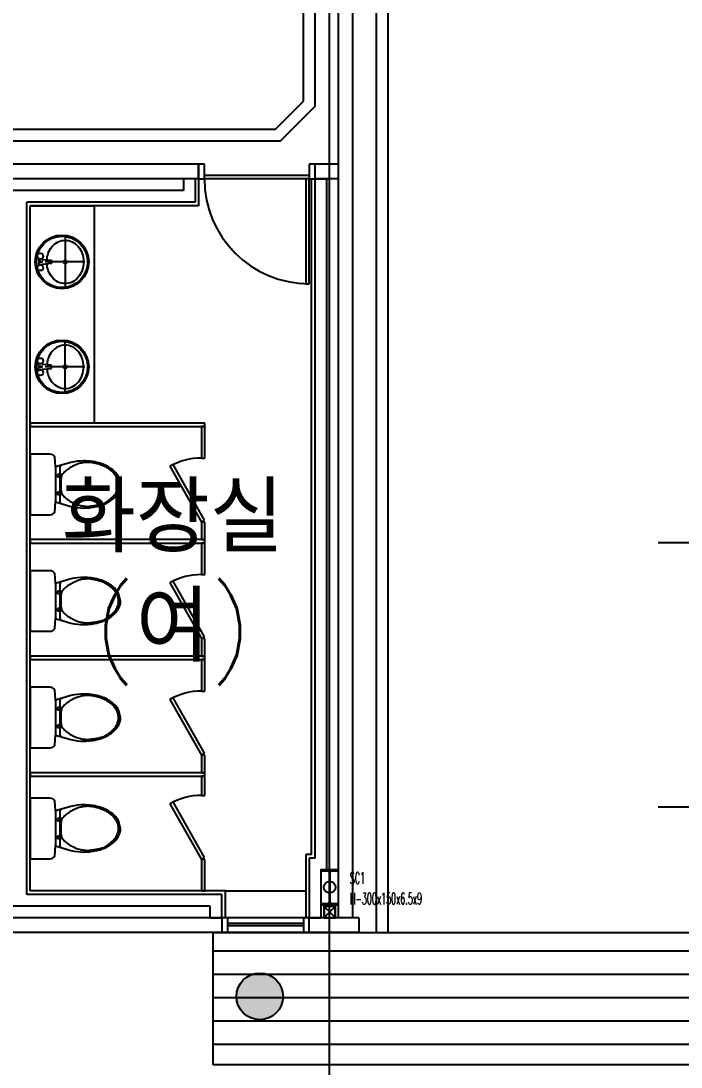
# Model space of a CAD drawing. Header units: millimetres. Extents: x 10462777 to 22643323, y 453826 to 1389191.
# Drawn here: x 11258481 to 11264148, y 570615 to 579591 of the extents above; entities that cross this region are included whole.
import ezdxf
from ezdxf.enums import TextEntityAlignment as Align

# ---------------------------------------------------------------- set-up
doc = ezdxf.new("R2010")
doc.units = ezdxf.units.MM
doc.header["$LTSCALE"] = 200
doc.header["$MEASUREMENT"] = 0
doc.header["$PDMODE"] = 35
doc.header["$PDSIZE"] = -5
doc.linetypes.add('HIDDEN', pattern=[3.75, 2.5, -1.25])
doc.layers.get('0').update_dxf_attribs({"linetype": 'CONTINUOUS'})
doc.layers.get('DEFPOINTS').update_dxf_attribs({"linetype": 'CONTINUOUS'})
doc.layers.add('AM_5', color=3, linetype='CONTINUOUS', lineweight=15)
for name, color, linetype in [('CEN', 1, 'CONTINUOUS'), ('COL', 2, 'CONTINUOUS'), ('door', 4, 'CONTINUOUS'), ('EL', 9, 'CONTINUOUS'), ('FIN', 5, 'CONTINUOUS'), ('HAT', 5, 'CONTINUOUS'), ('panel', 4, 'CONTINUOUS'), ('PIPE', 4, 'CONTINUOUS'), ('RXSYMBOL', 7, 'CONTINUOUS'), ('SAD', 8, 'CONTINUOUS'), ('TEXT', 7, 'CONTINUOUS'), ('TOI', 8, 'CONTINUOUS'), ('up', 7, 'HIDDEN'), ('WAL', 3, 'CONTINUOUS'), ('win', 6, 'CONTINUOUS')]:
    doc.layers.add(name, color=color, linetype=linetype)
doc.layers.add('No_Print', color=153, linetype='CONTINUOUS', plot=False)
doc.styles.add('HYwulM', font='txt.shx ', dxfattribs={"bigfont": ' whgtxt.shx'})
doc.styles.add('HY울릉도L', font='txt.shx ', dxfattribs={"bigfont": ' whgtxt.shx'})
doc.styles.add('굴림', font='txt.shx ', dxfattribs={"bigfont": ' whgtxt.shx'})
doc.dimstyles.new('200$0', dxfattribs={"dimscale": 200, "dimtxt": 7, "dimasz": 1, "dimexe": 2, "dimexo": 2, "dimgap": 1, "dimtad": 1, "dimdec": 0, "dimdsep": 46, "dimlunit": 6, "dimtxsty": '굴림', "dimblk": 'DIMDOT', "dimcen": 1, "dimclrd": 4, "dimclre": 4, "dimclrt": 4, "dimadec": 0, "dimazin": 0, "dimtfac": 1, "dimtdec": 0, "dimtmove": 2, "dimatfit": 3, "dimldrblk": 'DIMDOT', "dimfxl": 1, "dimtolj": 1, "dimtzin": 0, "dimlwd": -1, "dimarcsym": 0})

# ---------------------------------------------------------------- blocks, each defined once
blk = doc.blocks.new('*D321')
at = {"layer": 'AM_5', "color": 4, "linetype": 'ByBlock', "lineweight": -2, "transparency": 16777216}
for p, q in [((11272938.1, 575111.7), (11263950.9, 575111.7)), ((11272938.1, 572845.9), (11263950.9, 572845.9))]:
    blk.add_line(p, q, dxfattribs=at)
at = {"layer": 'AM_5', "color": 4, "linetype": 'ByBlock', "transparency": 16777216}
blk.add_line((11264350.9, 573445.9), (11264350.9, 574511.7), dxfattribs=at)
at = {"layer": 'AM_5', "color": 4, "transparency": 16777216}
for points in [[(11264250.9, 574511.7), (11264450.9, 574511.7), (11264350.9, 575111.7)], [(11264250.9, 573445.9), (11264450.9, 573445.9), (11264350.9, 572845.9)]]:
    blk.add_solid(points, dxfattribs=at)
at = {"layer": 'DEFPOINTS', "color": 0, "transparency": 16777216}
for p in [(11264350.9, 575111.7), (11273338.1, 575111.7), (11273338.1, 572845.9)]:
    blk.add_point(p, dxfattribs=at)
at = {"layer": 'AM_5', "color": 4, "transparency": 16777216, "insert": (11265450.4, 573836.2), "char_height": 600, "attachment_point": 5, "rotation": 90, "style": '굴림', "bg_fill": 3, "box_fill_scale": 1.25, "bg_fill_color": 256, "bg_fill_true_color": 13158600, "bg_fill_transparency": 0}
blk.add_mtext('\\A1;2,266', dxfattribs=at)
blk = doc.blocks.new('DIMDOT')
at = {"color": 4}
blk.add_line((-2, 0), (2, 0), dxfattribs=at)
at = {"color": 7}
for radius in [0.5, 0.25]:
    blk.add_circle((0, 0), radius, dxfattribs=at)

msp = doc.modelspace()

# ---------------------------------------------------------------- hatches: boundary and pattern name
at = {"layer": 'RXSYMBOL', "ltscale": 10}
h = msp.add_hatch(color=253, dxfattribs=at)
edge = h.paths.add_edge_path()
edge.add_arc((11260531.32522, 571220.88492), 200, 90, 450, ccw=False)

# ---------------------------------------------------------------- linework, layer by layer
at = {"ltscale": 10}
for p, q in [((11260906.32522, 578902.30627), (11260906.32522, 588048.38492)), ((11261006.32522, 578860.88492), (11261006.32522, 587989.80627)), ((11261631.32522, 587789.80627), (11261631.32522, 571770.88492)), ((11261531.32522, 587748.38492), (11261531.32522, 571770.88492)), ((11260664.90387, 578660.88492), (11260906.32522, 578902.30627)), ((11260706.32522, 578560.88492), (11261006.32522, 578860.88492)), ((11260664.90387, 578660.88492), (11245856.32522, 578660.88492)), ((11260706.32522, 578560.88492), (11245897.74658, 578560.88492))]:
    msp.add_line(p, q, dxfattribs=at)
at = {"color": 0}
for p, q in [((11258778.69483, 575764.06002), (11258778.26706, 575458.64157)), ((11258816.32523, 575763.81043), (11258816.32523, 575463.81043)), ((11258796.32523, 575698.81043), (11258796.32523, 575678.81043)), ((11258826.32523, 575698.81043), (11258796.32523, 575698.81043)), ((11258796.32523, 575678.81043), (11258826.32523, 575678.81043)), ((11258826.32523, 575678.81043), (11258826.32523, 575698.81043)), ((11258826.32523, 575548.81043), (11258796.32523, 575548.81043)), ((11258796.32523, 575548.81043), (11258796.32523, 575528.81043)), ((11258796.32523, 575528.81043), (11258826.32523, 575528.81043)), ((11258826.32523, 575528.81043), (11258826.32523, 575548.81043)), ((11258778.69483, 574764.06002), (11258778.26706, 574458.64157)), ((11258816.32522, 574763.81043), (11258816.32522, 574463.81043)), ((11258796.32522, 574698.81043), (11258796.32522, 574678.81043)), ((11258826.32522, 574698.81043), (11258796.32522, 574698.81043)), ((11258796.32522, 574678.81043), (11258826.32522, 574678.81043)), ((11258826.32522, 574678.81043), (11258826.32522, 574698.81043)), ((11258826.32522, 574548.81043), (11258796.32522, 574548.81043)), ((11258796.32522, 574548.81043), (11258796.32522, 574528.81043)), ((11258796.32522, 574528.81043), (11258826.32522, 574528.81043)), ((11258826.32522, 574528.81043), (11258826.32522, 574548.81043)), ((11258778.69483, 573764.06002), (11258778.26706, 573458.64157)), ((11258796.32522, 573698.81043), (11258796.32522, 573678.81043)), ((11258826.32522, 573698.81043), (11258796.32522, 573698.81043)), ((11258816.32522, 573763.81043), (11258816.32522, 573463.81043)), ((11258826.32522, 573678.81043), (11258826.32522, 573698.81043)), ((11258796.32522, 573678.81043), (11258826.32522, 573678.81043)), ((11258826.32522, 573548.81043), (11258796.32522, 573548.81043)), ((11258796.32522, 573548.81043), (11258796.32522, 573528.81043)), ((11258796.32522, 573528.81043), (11258826.32522, 573528.81043)), ((11258826.32522, 573528.81043), (11258826.32522, 573548.81043)), ((11258778.69483, 572812.49816), (11258778.26706, 572507.07971)), ((11258816.32522, 572812.24856), (11258816.32522, 572512.24856)), ((11258796.32522, 572747.24856), (11258796.32522, 572727.24856)), ((11258826.32522, 572747.24856), (11258796.32522, 572747.24856)), ((11258796.32522, 572727.24856), (11258826.32522, 572727.24856)), ((11258826.32522, 572727.24856), (11258826.32522, 572747.24856)), ((11258826.32522, 572597.24856), (11258796.32522, 572597.24856)), ((11258796.32522, 572597.24856), (11258796.32522, 572577.24856)), ((11258796.32522, 572577.24856), (11258826.32522, 572577.24856)), ((11258826.32522, 572577.24856), (11258826.32522, 572597.24856))]:
    msp.add_line(p, q, dxfattribs=at)
for points in [[(11258778.69483, 575463.56083), (11258910.91535, 575424.59057, 0.0576804472), (11259022.36058, 575411.69123, 0.0651217556), (11259147.83923, 575428.10362, 0.0779057808), (11259244.7915, 575470.89117, 0.1071770937), (11259315.69225, 575541.68643, 0.1441367949), (11259336.9254, 575613.81245), (11259320.3601, 575681.27755, 0.1071770937), (11259244.7915, 575756.73373, 0.0779057808), (11259147.83923, 575799.52128, 0.0651217556), (11259022.36058, 575815.93366, 0.057644994), (11258910.98249, 575803.05007), (11258778.69483, 575764.06002), (11258778.26706, 575768.97928), (11258771.32523, 575848.81043, 0.2867962264), (11258731.32523, 575873.81043), (11258571.32523, 575873.81043, 0.4142135624), (11258561.32523, 575863.81043), (11258561.32523, 575363.81043, 0.4142135624), (11258571.32523, 575353.81043), (11258731.32523, 575353.81043, 0.2867962264), (11258771.32523, 575378.81043), (11258778.69858, 575463.60405)], [(11258778.69483, 574463.56083), (11258910.91535, 574424.59057, 0.0576804472), (11259022.36058, 574411.69123, 0.0651217556), (11259147.83923, 574428.10362, 0.0779057808), (11259244.7915, 574470.89117, 0.1071770937), (11259315.69225, 574541.68643, 0.1441367949), (11259336.9254, 574613.81245), (11259320.3601, 574681.27755, 0.1071770937), (11259244.7915, 574756.73373, 0.0779057808), (11259147.83923, 574799.52128, 0.0651217556), (11259022.36058, 574815.93366, 0.057644994), (11258910.98249, 574803.05007), (11258778.69483, 574764.06002), (11258778.26706, 574768.97928), (11258771.32522, 574848.81043, 0.2867962264), (11258731.32522, 574873.81043), (11258571.32522, 574873.81043, 0.4142135624), (11258561.32522, 574863.81043), (11258561.32522, 574363.81043, 0.4142135624), (11258571.32522, 574353.81043), (11258731.32522, 574353.81043, 0.2867962264), (11258771.32522, 574378.81043), (11258778.69858, 574463.60405)], [(11258778.69483, 573463.56083), (11258910.91535, 573424.59057, 0.0576804472), (11259022.36058, 573411.69123, 0.0651217556), (11259147.83923, 573428.10362, 0.0779057808), (11259244.7915, 573470.89117, 0.1071770937), (11259315.69225, 573541.68643, 0.1441367949), (11259336.9254, 573613.81245), (11259320.3601, 573681.27755, 0.1071770937), (11259244.7915, 573756.73373, 0.0779057808), (11259147.83923, 573799.52128, 0.0651217556), (11259022.36058, 573815.93366, 0.057644994), (11258910.98249, 573803.05007), (11258778.69483, 573764.06002), (11258778.26706, 573768.97928), (11258771.32522, 573848.81043, 0.2867962264), (11258731.32522, 573873.81043), (11258571.32522, 573873.81043, 0.4142135624), (11258561.32522, 573863.81043), (11258561.32522, 573363.81043, 0.4142135624), (11258571.32522, 573353.81043), (11258731.32522, 573353.81043, 0.2867962264), (11258771.32522, 573378.81043), (11258778.69858, 573463.60405)], [(11258778.69483, 572511.99897), (11258910.91535, 572473.02871, 0.0576804472), (11259022.36058, 572460.12937, 0.0651217556), (11259147.83923, 572476.54175, 0.0779057808), (11259244.7915, 572519.3293, 0.1071770937), (11259315.69225, 572590.12457, 0.1441367949), (11259336.9254, 572662.25058), (11259320.3601, 572729.71568, 0.1071770937), (11259244.7915, 572805.17186, 0.0779057808), (11259147.83923, 572847.95941, 0.0651217556), (11259022.36058, 572864.3718, 0.057644994), (11258910.98249, 572851.4882), (11258778.69483, 572812.49816), (11258778.26706, 572817.41742), (11258771.32522, 572897.24856, 0.2867962264), (11258731.32522, 572922.24856), (11258571.32522, 572922.24856, 0.4142135624), (11258561.32522, 572912.24856), (11258561.32522, 572412.24856, 0.4142135624), (11258571.32522, 572402.24856), (11258731.32522, 572402.24856, 0.2867962264), (11258771.32522, 572427.24856), (11258778.69858, 572512.04218)]]:
    msp.add_lwpolyline(points, format="xyb", dxfattribs=at)
for points in [[(11258837.63613, 575526.94977), (11258842.93389, 575520.06081), (11258849.2791, 575512.98179), (11258856.53696, 575505.8002), (11258864.57265, 575498.60352), (11258873.25137, 575491.47925), (11258882.43828, 575484.51488), (11258891.99859, 575477.79791), (11258901.79747, 575471.41582), (11258911.7193, 575465.44217), (11258921.72513, 575459.89472), (11258931.79522, 575454.77729), (11258941.9098, 575450.0937), (11258952.04912, 575445.84777), (11258962.19342, 575442.04332), (11258972.32295, 575438.68416), (11258982.41795, 575435.77413), (11258992.43676, 575433.31004), (11259002.25011, 575431.2608), (11259011.7068, 575429.58828), (11259020.65565, 575428.2544), (11259028.94549, 575427.22105), (11259036.42513, 575426.45013), (11259042.94338, 575425.90353), (11259048.34907, 575425.54316), (11259052.56888, 575425.33627), (11259055.84101, 575425.27158), (11259058.48153, 575425.34316), (11259060.8065, 575425.5451), (11259063.13198, 575425.87146), (11259065.77406, 575426.31632), (11259069.04878, 575426.87376), (11259073.27223, 575427.53786), (11259078.67386, 575428.3038), (11259085.13671, 575429.17116), (11259092.45721, 575430.14064), (11259100.43178, 575431.21295), (11259108.85686, 575432.38876), (11259117.52888, 575433.66879), (11259126.24426, 575435.05372), (11259134.79944, 575436.54425), (11259143.01425, 575438.13379), (11259150.80213, 575439.78658), (11259158.09993, 575441.45958), (11259164.84448, 575443.10975), (11259170.97264, 575444.69403), (11259176.42125, 575446.16939), (11259181.12716, 575447.49279), (11259185.0272, 575448.62117), (11259188.10328, 575449.53355), (11259190.5175, 575450.29714), (11259192.47699, 575451.00122), (11259194.18892, 575451.73506), (11259195.86043, 575452.58792), (11259197.69866, 575453.64908), (11259199.91078, 575455.00782), (11259202.70392, 575456.75339), (11259206.23704, 575458.95811), (11259210.47623, 575461.62646), (11259215.3394, 575464.74596), (11259220.74446, 575468.30411), (11259226.6093, 575472.28843), (11259232.85182, 575476.68644), (11259239.38993, 575481.48565), (11259246.14153, 575486.67358), (11259253.02458, 575492.23886), (11259259.95733, 575498.17459), (11259266.85808, 575504.47501), (11259273.64512, 575511.13433), (11259280.23678, 575518.14677), (11259286.55134, 575525.50656), (11259292.50712, 575533.20792), (11259298.02242, 575541.24507), (11259303.02169, 575549.60887), (11259307.45396, 575558.2767), (11259311.27442, 575567.22257), (11259314.43826, 575576.42048), (11259316.90066, 575585.84446), (11259318.6168, 575595.4685), (11259319.54186, 575605.26662), (11259319.63104, 575615.21284), (11259318.85803, 575625.2702), (11259317.27062, 575635.35798), (11259314.93509, 575645.38447), (11259311.91775, 575655.25799), (11259308.2849, 575664.88684), (11259304.10283, 575674.17934), (11259299.43784, 575683.04379), (11259294.35623, 575691.38849), (11259288.92121, 575699.14536), (11259283.18365, 575706.34064), (11259277.19135, 575713.02418), (11259270.99209, 575719.24581), (11259264.63366, 575725.05539), (11259258.16385, 575730.50275), (11259251.63046, 575735.63774), (11259245.08126, 575740.5102), (11259238.55318, 575745.16191), (11259232.03962, 575749.60236), (11259225.52311, 575753.83297), (11259218.98617, 575757.85519), (11259212.41133, 575761.67042), (11259205.78113, 575765.28009), (11259199.07808, 575768.68565), (11259192.28472, 575771.88849), (11259185.38396, 575774.89317), (11259178.36026, 575777.7166), (11259171.19846, 575780.37883), (11259163.8834, 575782.89987), (11259156.39993, 575785.29977), (11259148.73288, 575787.59856), (11259140.86711, 575789.81627), (11259132.78746, 575791.97293), (11259124.48388, 575794.07728), (11259115.96684, 575796.09288), (11259107.25191, 575797.97202), (11259098.35467, 575799.66696), (11259089.29071, 575801.12997), (11259080.07559, 575802.31333), (11259070.7249, 575803.16931), (11259061.25422, 575803.65018), (11259051.67785, 575803.71696), (11259042.00507, 575803.36567), (11259032.24387, 575802.60104), (11259022.40225, 575801.42785), (11259012.48822, 575799.85083), (11259002.50976, 575797.87476), (11258992.47489, 575795.50438), (11258982.3916, 575792.74444), (11258972.26951, 575789.59813), (11258962.12467, 575786.06226), (11258951.97479, 575782.13208), (11258941.83753, 575777.80285), (11258931.73058, 575773.06979), (11258921.67163, 575767.92817), (11258911.67835, 575762.37321), (11258901.76843, 575756.40018), (11258891.97913, 575750.0195), (11258882.42603, 575743.30236), (11258873.24427, 575736.33514), (11258864.56902, 575729.20422), (11258856.53543, 575721.99596), (11258849.27865, 575714.79675), (11258842.93383, 575707.69297), (11258837.63613, 575700.77099), (11258833.47355, 575694.08708), (11258830.34545, 575687.5771), (11258828.10406, 575681.14681), (11258826.60159, 575674.70196), (11258825.69025, 575668.1483), (11258825.22227, 575661.39158), (11258825.04986, 575654.33757), (11258825.02523, 575646.89201), (11258825.02523, 575638.9968), (11258825.02523, 575630.73843), (11258825.02523, 575622.2395), (11258825.02523, 575613.62264), (11258825.02523, 575605.01048), (11258825.02523, 575596.52563), (11258825.02523, 575588.29071), (11258825.02523, 575580.42835), (11258825.04986, 575573.02463), (11258825.22227, 575566.01949), (11258825.69025, 575559.31634), (11258826.60159, 575552.8186), (11258828.10406, 575546.42966), (11258830.34545, 575540.05294), (11258833.47355, 575533.59184)], [(11258837.63613, 574526.94977), (11258842.93389, 574520.06081), (11258849.2791, 574512.98179), (11258856.53696, 574505.8002), (11258864.57265, 574498.60352), (11258873.25137, 574491.47925), (11258882.43828, 574484.51488), (11258891.99859, 574477.79791), (11258901.79747, 574471.41582), (11258911.7193, 574465.44217), (11258921.72513, 574459.89472), (11258931.79522, 574454.77729), (11258941.9098, 574450.0937), (11258952.04912, 574445.84777), (11258962.19342, 574442.04332), (11258972.32295, 574438.68416), (11258982.41795, 574435.77413), (11258992.43676, 574433.31004), (11259002.25011, 574431.2608), (11259011.7068, 574429.58828), (11259020.65565, 574428.2544), (11259028.94549, 574427.22105), (11259036.42513, 574426.45013), (11259042.94338, 574425.90353), (11259048.34907, 574425.54316), (11259052.56888, 574425.33627), (11259055.84101, 574425.27158), (11259058.48153, 574425.34316), (11259060.8065, 574425.5451), (11259063.13198, 574425.87146), (11259065.77406, 574426.31632), (11259069.04878, 574426.87376), (11259073.27223, 574427.53786), (11259078.67386, 574428.3038), (11259085.13671, 574429.17116), (11259092.45721, 574430.14064), (11259100.43178, 574431.21295), (11259108.85686, 574432.38876), (11259117.52888, 574433.66879), (11259126.24426, 574435.05372), (11259134.79944, 574436.54425), (11259143.01425, 574438.13379), (11259150.80213, 574439.78658), (11259158.09992, 574441.45958), (11259164.84448, 574443.10975), (11259170.97264, 574444.69403), (11259176.42125, 574446.16939), (11259181.12716, 574447.49279), (11259185.0272, 574448.62117), (11259188.10328, 574449.53355), (11259190.51749, 574450.29714), (11259192.47699, 574451.00122), (11259194.18892, 574451.73506), (11259195.86043, 574452.58792), (11259197.69866, 574453.64908), (11259199.91078, 574455.00782), (11259202.70392, 574456.75339), (11259206.23704, 574458.95811), (11259210.47623, 574461.62646), (11259215.3394, 574464.74596), (11259220.74446, 574468.30411), (11259226.60929, 574472.28843), (11259232.85182, 574476.68644), (11259239.38993, 574481.48565), (11259246.14153, 574486.67358), (11259253.02458, 574492.23886), (11259259.95733, 574498.17459), (11259266.85808, 574504.47501), (11259273.64512, 574511.13433), (11259280.23678, 574518.14677), (11259286.55134, 574525.50656), (11259292.50712, 574533.20792), (11259298.02242, 574541.24507), (11259303.02169, 574549.60887), (11259307.45396, 574558.2767), (11259311.27442, 574567.22257), (11259314.43826, 574576.42048), (11259316.90066, 574585.84446), (11259318.6168, 574595.4685), (11259319.54186, 574605.26662), (11259319.63104, 574615.21284), (11259318.85803, 574625.2702), (11259317.27062, 574635.35798), (11259314.93509, 574645.38447), (11259311.91775, 574655.25799), (11259308.2849, 574664.88684), (11259304.10283, 574674.17934), (11259299.43784, 574683.04379), (11259294.35623, 574691.38849), (11259288.92121, 574699.14536), (11259283.18365, 574706.34064), (11259277.19135, 574713.02418), (11259270.99208, 574719.24581), (11259264.63366, 574725.05539), (11259258.16385, 574730.50275), (11259251.63046, 574735.63774), (11259245.08126, 574740.5102), (11259238.55318, 574745.16191), (11259232.03962, 574749.60236), (11259225.52311, 574753.83297), (11259218.98617, 574757.85519), (11259212.41133, 574761.67042), (11259205.78113, 574765.28009), (11259199.07808, 574768.68565), (11259192.28472, 574771.88849), (11259185.38396, 574774.89317), (11259178.36026, 574777.7166), (11259171.19846, 574780.37883), (11259163.8834, 574782.89987), (11259156.39993, 574785.29977), (11259148.73288, 574787.59856), (11259140.86711, 574789.81627), (11259132.78746, 574791.97293), (11259124.48388, 574794.07728), (11259115.96684, 574796.09288), (11259107.25191, 574797.97202), (11259098.35467, 574799.66696), (11259089.29071, 574801.12997), (11259080.07559, 574802.31333), (11259070.7249, 574803.16931), (11259061.25422, 574803.65018), (11259051.67785, 574803.71696), (11259042.00507, 574803.36567), (11259032.24387, 574802.60104), (11259022.40225, 574801.42785), (11259012.48822, 574799.85083), (11259002.50976, 574797.87476), (11258992.47489, 574795.50438), (11258982.3916, 574792.74444), (11258972.26951, 574789.59813), (11258962.12467, 574786.06226), (11258951.97479, 574782.13208), (11258941.83753, 574777.80285), (11258931.73058, 574773.06979), (11258921.67163, 574767.92817), (11258911.67835, 574762.37321), (11258901.76843, 574756.40018), (11258891.97913, 574750.0195), (11258882.42603, 574743.30236), (11258873.24427, 574736.33514), (11258864.56902, 574729.20422), (11258856.53543, 574721.99596), (11258849.27865, 574714.79675), (11258842.93383, 574707.69297), (11258837.63613, 574700.77099), (11258833.47355, 574694.08708), (11258830.34545, 574687.5771), (11258828.10406, 574681.14681), (11258826.60159, 574674.70196), (11258825.69025, 574668.1483), (11258825.22227, 574661.39158), (11258825.04986, 574654.33757), (11258825.02522, 574646.89201), (11258825.02522, 574638.9968), (11258825.02522, 574630.73843), (11258825.02522, 574622.2395), (11258825.02522, 574613.62264), (11258825.02522, 574605.01048), (11258825.02522, 574596.52563), (11258825.02522, 574588.29071), (11258825.02522, 574580.42835), (11258825.04986, 574573.02463), (11258825.22227, 574566.01949), (11258825.69025, 574559.31634), (11258826.60159, 574552.8186), (11258828.10406, 574546.42966), (11258830.34545, 574540.05294), (11258833.47355, 574533.59184)], [(11258837.63613, 573526.94977), (11258842.93389, 573520.06081), (11258849.2791, 573512.98179), (11258856.53696, 573505.8002), (11258864.57265, 573498.60352), (11258873.25137, 573491.47925), (11258882.43828, 573484.51488), (11258891.99859, 573477.79791), (11258901.79747, 573471.41582), (11258911.7193, 573465.44217), (11258921.72513, 573459.89472), (11258931.79522, 573454.77729), (11258941.9098, 573450.0937), (11258952.04912, 573445.84777), (11258962.19342, 573442.04332), (11258972.32295, 573438.68416), (11258982.41795, 573435.77413), (11258992.43676, 573433.31004), (11259002.25011, 573431.2608), (11259011.7068, 573429.58828), (11259020.65565, 573428.2544), (11259028.94549, 573427.22105), (11259036.42513, 573426.45013), (11259042.94338, 573425.90353), (11259048.34907, 573425.54316), (11259052.56888, 573425.33627), (11259055.84101, 573425.27158), (11259058.48153, 573425.34316), (11259060.8065, 573425.54509), (11259063.13198, 573425.87146), (11259065.77406, 573426.31632), (11259069.04878, 573426.87376), (11259073.27223, 573427.53786), (11259078.67386, 573428.3038), (11259085.13671, 573429.17116), (11259092.45721, 573430.14064), (11259100.43178, 573431.21295), (11259108.85686, 573432.38876), (11259117.52888, 573433.66879), (11259126.24426, 573435.05372), (11259134.79944, 573436.54425), (11259143.01425, 573438.13379), (11259150.80213, 573439.78658), (11259158.09992, 573441.45958), (11259164.84448, 573443.10975), (11259170.97264, 573444.69403), (11259176.42125, 573446.16939), (11259181.12716, 573447.49279), (11259185.0272, 573448.62117), (11259188.10328, 573449.53355), (11259190.51749, 573450.29714), (11259192.47699, 573451.00122), (11259194.18892, 573451.73506), (11259195.86043, 573452.58792), (11259197.69866, 573453.64908), (11259199.91078, 573455.00782), (11259202.70392, 573456.75339), (11259206.23704, 573458.95811), (11259210.47623, 573461.62646), (11259215.3394, 573464.74596), (11259220.74446, 573468.30411), (11259226.60929, 573472.28843), (11259232.85182, 573476.68644), (11259239.38993, 573481.48565), (11259246.14153, 573486.67358), (11259253.02458, 573492.23886), (11259259.95733, 573498.17459), (11259266.85808, 573504.47501), (11259273.64512, 573511.13433), (11259280.23678, 573518.14677), (11259286.55134, 573525.50656), (11259292.50712, 573533.20792), (11259298.02242, 573541.24507), (11259303.02169, 573549.60887), (11259307.45396, 573558.2767), (11259311.27442, 573567.22257), (11259314.43826, 573576.42048), (11259316.90066, 573585.84446), (11259318.6168, 573595.4685), (11259319.54186, 573605.26662), (11259319.63104, 573615.21284), (11259318.85803, 573625.2702), (11259317.27062, 573635.35798), (11259314.93509, 573645.38447), (11259311.91775, 573655.25799), (11259308.2849, 573664.88684), (11259304.10283, 573674.17934), (11259299.43784, 573683.04379), (11259294.35623, 573691.38849), (11259288.92121, 573699.14536), (11259283.18365, 573706.34064), (11259277.19135, 573713.02418), (11259270.99208, 573719.24581), (11259264.63366, 573725.05539), (11259258.16385, 573730.50275), (11259251.63046, 573735.63774), (11259245.08126, 573740.5102), (11259238.55318, 573745.16191), (11259232.03962, 573749.60236), (11259225.52311, 573753.83297), (11259218.98617, 573757.85519), (11259212.41133, 573761.67042), (11259205.78113, 573765.28009), (11259199.07808, 573768.68564), (11259192.28472, 573771.88849), (11259185.38396, 573774.89317), (11259178.36026, 573777.7166), (11259171.19846, 573780.37883), (11259163.8834, 573782.89987), (11259156.39993, 573785.29977), (11259148.73288, 573787.59856), (11259140.86711, 573789.81627), (11259132.78746, 573791.97293), (11259124.48388, 573794.07728), (11259115.96684, 573796.09288), (11259107.25191, 573797.97202), (11259098.35467, 573799.66696), (11259089.29071, 573801.12997), (11259080.07559, 573802.31333), (11259070.7249, 573803.16931), (11259061.25422, 573803.65018), (11259051.67785, 573803.71696), (11259042.00507, 573803.36567), (11259032.24387, 573802.60104), (11259022.40225, 573801.42785), (11259012.48822, 573799.85083), (11259002.50976, 573797.87476), (11258992.47489, 573795.50438), (11258982.3916, 573792.74444), (11258972.26951, 573789.59813), (11258962.12467, 573786.06226), (11258951.97479, 573782.13208), (11258941.83753, 573777.80285), (11258931.73058, 573773.06979), (11258921.67163, 573767.92817), (11258911.67835, 573762.37321), (11258901.76843, 573756.40018), (11258891.97913, 573750.0195), (11258882.42603, 573743.30236), (11258873.24427, 573736.33514), (11258864.56902, 573729.20422), (11258856.53543, 573721.99596), (11258849.27865, 573714.79675), (11258842.93383, 573707.69297), (11258837.63613, 573700.77099), (11258833.47355, 573694.08708), (11258830.34545, 573687.5771), (11258828.10406, 573681.14681), (11258826.60159, 573674.70196), (11258825.69025, 573668.1483), (11258825.22227, 573661.39158), (11258825.04986, 573654.33757), (11258825.02522, 573646.89201), (11258825.02522, 573638.9968), (11258825.02522, 573630.73843), (11258825.02522, 573622.2395), (11258825.02522, 573613.62264), (11258825.02522, 573605.01048), (11258825.02522, 573596.52563), (11258825.02522, 573588.29071), (11258825.02522, 573580.42835), (11258825.04986, 573573.02463), (11258825.22227, 573566.01949), (11258825.69025, 573559.31634), (11258826.60159, 573552.8186), (11258828.10406, 573546.42966), (11258830.34545, 573540.05294), (11258833.47355, 573533.59184)], [(11258837.63613, 572575.3879), (11258842.93389, 572568.49895), (11258849.2791, 572561.41993), (11258856.53696, 572554.23833), (11258864.57265, 572547.04165), (11258873.25137, 572539.91738), (11258882.43828, 572532.95302), (11258891.99859, 572526.23604), (11258901.79747, 572519.85396), (11258911.7193, 572513.88031), (11258921.72513, 572508.33286), (11258931.79522, 572503.21543), (11258941.9098, 572498.53184), (11258952.04912, 572494.28591), (11258962.19342, 572490.48145), (11258972.32295, 572487.1223), (11258982.41795, 572484.21227), (11258992.43676, 572481.74818), (11259002.25011, 572479.69893), (11259011.7068, 572478.02642), (11259020.65565, 572476.69254), (11259028.94549, 572475.65919), (11259036.42513, 572474.88826), (11259042.94338, 572474.34167), (11259048.34907, 572473.98129), (11259052.56888, 572473.7744), (11259055.84101, 572473.70971), (11259058.48153, 572473.7813), (11259060.8065, 572473.98323), (11259063.13198, 572474.30959), (11259065.77406, 572474.75446), (11259069.04878, 572475.3119), (11259073.27223, 572475.976), (11259078.67386, 572476.74194), (11259085.13671, 572477.6093), (11259092.45721, 572478.57878), (11259100.43178, 572479.65108), (11259108.85686, 572480.8269), (11259117.52888, 572482.10693), (11259126.24426, 572483.49186), (11259134.79944, 572484.98239), (11259143.01425, 572486.57193), (11259150.80213, 572488.22472), (11259158.09992, 572489.89772), (11259164.84448, 572491.54788), (11259170.97264, 572493.13217), (11259176.42125, 572494.60753), (11259181.12716, 572495.93092), (11259185.0272, 572497.0593), (11259188.10328, 572497.97168), (11259190.51749, 572498.73528), (11259192.47699, 572499.43936), (11259194.18892, 572500.17319), (11259195.86043, 572501.02606), (11259197.69866, 572502.08722), (11259199.91078, 572503.44595), (11259202.70392, 572505.19153), (11259206.23704, 572507.39625), (11259210.47623, 572510.0646), (11259215.3394, 572513.18409), (11259220.74446, 572516.74224), (11259226.60929, 572520.72657), (11259232.85182, 572525.12457), (11259239.38993, 572529.92379), (11259246.14153, 572535.11172), (11259253.02458, 572540.677), (11259259.95733, 572546.61273), (11259266.85808, 572552.91315), (11259273.64512, 572559.57246), (11259280.23678, 572566.5849), (11259286.55134, 572573.94469), (11259292.50712, 572581.64605), (11259298.02242, 572589.68321), (11259303.02169, 572598.04701), (11259307.45396, 572606.71484), (11259311.27442, 572615.66071), (11259314.43826, 572624.85862), (11259316.90066, 572634.28259), (11259318.6168, 572643.90664), (11259319.54186, 572653.70476), (11259319.63104, 572663.65097), (11259318.85803, 572673.70834), (11259317.27062, 572683.79611), (11259314.93509, 572693.8226), (11259311.91775, 572703.69612), (11259308.2849, 572713.32498), (11259304.10283, 572722.61747), (11259299.43784, 572731.48192), (11259294.35623, 572739.82663), (11259288.92121, 572747.5835), (11259283.18365, 572754.77878), (11259277.19135, 572761.46231), (11259270.99208, 572767.68395), (11259264.63366, 572773.49352), (11259258.16385, 572778.94088), (11259251.63046, 572784.07587), (11259245.08126, 572788.94834), (11259238.55318, 572793.60004), (11259232.03962, 572798.04049), (11259225.52311, 572802.27111), (11259218.98617, 572806.29332), (11259212.41133, 572810.10855), (11259205.78113, 572813.71823), (11259199.07808, 572817.12378), (11259192.28472, 572820.32663), (11259185.38396, 572823.33131), (11259178.36026, 572826.15474), (11259171.19846, 572828.81696), (11259163.8834, 572831.33801), (11259156.39993, 572833.73791), (11259148.73288, 572836.0367), (11259140.86711, 572838.2544), (11259132.78746, 572840.41106), (11259124.48388, 572842.51541), (11259115.96684, 572844.53102), (11259107.25191, 572846.41016), (11259098.35467, 572848.10509), (11259089.29071, 572849.56811), (11259080.07559, 572850.75147), (11259070.7249, 572851.60745), (11259061.25422, 572852.08832), (11259051.67785, 572852.1551), (11259042.00507, 572851.8038), (11259032.24387, 572851.03918), (11259022.40225, 572849.86598), (11259012.48822, 572848.28897), (11259002.50976, 572846.3129), (11258992.47489, 572843.94251), (11258982.3916, 572841.18258), (11258972.26951, 572838.03626), (11258962.12467, 572834.5004), (11258951.97479, 572830.57022), (11258941.83753, 572826.24098), (11258931.73058, 572821.50793), (11258921.67163, 572816.3663), (11258911.67835, 572810.81135), (11258901.76843, 572804.83832), (11258891.97913, 572798.45764), (11258882.42603, 572791.7405), (11258873.24427, 572784.77328), (11258864.56902, 572777.64235), (11258856.53543, 572770.4341), (11258849.27865, 572763.23489), (11258842.93383, 572756.13111), (11258837.63613, 572749.20912), (11258833.47355, 572742.52522), (11258830.34545, 572736.01524), (11258828.10406, 572729.58495), (11258826.60159, 572723.14009), (11258825.69025, 572716.58643), (11258825.22227, 572709.82972), (11258825.04986, 572702.77571), (11258825.02522, 572695.33015), (11258825.02522, 572687.43494), (11258825.02522, 572679.17656), (11258825.02522, 572670.67763), (11258825.02522, 572662.06078), (11258825.02522, 572653.44861), (11258825.02522, 572644.96376), (11258825.02522, 572636.72884), (11258825.02522, 572628.86648), (11258825.04986, 572621.46276), (11258825.22227, 572614.45763), (11258825.69025, 572607.75448), (11258826.60159, 572601.25673), (11258828.10406, 572594.8678), (11258830.34545, 572588.49107), (11258833.47355, 572582.02997)]]:
    msp.add_lwpolyline(points, close=True, dxfattribs=at)
for points in [[(11258778.26706, 575458.64157), (11258778.69483, 575463.56083)], [(11258778.26706, 574458.64157), (11258778.69483, 574463.56083)], [(11258778.26706, 573458.64157), (11258778.69483, 573463.56083)], [(11258778.26706, 572507.07971), (11258778.69483, 572511.99897)]]:
    msp.add_lwpolyline(points, dxfattribs=at)
for centre, start, end in [((11258828.13283, 575762.00282), 98.703744261, 171.296255705), ((11258828.13283, 575465.61803), 188.703744295, 261.296255739), ((11258828.13283, 574762.00282), 98.703744261, 171.296255705), ((11258828.13283, 574465.61803), 188.703744295, 261.296255739), ((11258828.13283, 573762.00282), 98.703744261, 171.296255705), ((11258828.13283, 573465.61803), 188.703744295, 261.296255739), ((11258828.13283, 572810.44096), 98.703744261, 171.296255705), ((11258828.13283, 572514.05617), 188.703744295, 261.296255739)]:
    msp.add_arc(centre, 11.94517, start, end, dxfattribs=at)
at = {"layer": 'CEN'}
msp.add_line((11261131.32522, 563405.45694), (11261131.32522, 616763.38492), dxfattribs=at)
at = {"layer": 'COL'}
msp.add_lwpolyline([(11261128.07522, 572032.38492, -0.4142135624), (11261112.07522, 572016.38492), (11261056.32522, 572016.38492), (11261056.32522, 572007.38492), (11261206.32522, 572007.38492), (11261206.32522, 572016.38492), (11261150.57522, 572016.38492, -0.4142135624), (11261134.57522, 572032.38492), (11261134.57522, 572282.38492, -0.4142135624), (11261150.57522, 572298.38492), (11261206.32522, 572298.38492), (11261206.32522, 572307.38492), (11261056.32522, 572307.38492), (11261056.32522, 572298.38492), (11261112.07522, 572298.38492, -0.4142135624), (11261128.07522, 572282.38492)], format="xyb", close=True, dxfattribs=at)
at = {"layer": 'door', "linetype": 'Continuous'}
for p, q in [((11260006.32522, 578360.88492), (11260006.32522, 578235.88492)), ((11260056.32522, 578360.88492), (11260006.32522, 578360.88492)), ((11260056.32522, 578235.88492), (11260056.32522, 578360.88492)), ((11260956.32522, 578360.88492), (11260956.32522, 578235.88492)), ((11261006.32522, 578360.88492), (11260956.32522, 578360.88492)), ((11261006.32522, 578235.88492), (11261006.32522, 578360.88492)), ((11260006.32522, 578235.88492), (11260056.32522, 578235.88492)), ((11260956.32522, 578235.88492), (11260926.32522, 578235.88492)), ((11260926.32522, 578235.88492), (11260926.32522, 577335.88492)), ((11260956.32522, 577335.88492), (11260956.32522, 578235.88492)), ((11260956.32522, 578235.88492), (11261006.32522, 578235.88492)), ((11260926.32522, 577335.88492), (11260956.32522, 577335.88492))]:
    msp.add_line(p, q, dxfattribs=at)
msp.add_arc((11260956.32522, 578235.88492), 900, 180, 270, dxfattribs=at)
at = {"layer": 'EL'}
for p, q in [((11260956.32522, 578265.88492), (11260056.32522, 578265.88492)), ((11260956.32522, 578235.88492), (11260056.32522, 578235.88492)), ((11260236.32522, 572125.88492), (11260926.32522, 572125.88492))]:
    msp.add_line(p, q, dxfattribs=at)
at = {"layer": 'FIN'}
for p, q in [((11260006.32522, 578235.88492), (11260006.32522, 578005.88492)), ((11260976.32522, 572437.38492), (11260976.32522, 578235.88492)), ((11258561.32522, 572125.88492), (11258561.32522, 578005.88492)), ((11260006.32522, 578005.88492), (11258561.32522, 578005.88492)), ((11260976.32522, 572437.38492), (11260926.32522, 572437.38492)), ((11260926.32522, 572437.38492), (11260926.32522, 571895.88492)), ((11260236.32522, 572125.88492), (11258561.32522, 572125.88492)), ((11260236.32522, 571895.88492), (11260236.32522, 572125.88492))]:
    msp.add_line(p, q, dxfattribs=at)
at = {"layer": 'HAT', "linetype": 'Continuous'}
for p, q in [((11267131.32522, 571609.16504), (11260131.32522, 571609.16504)), ((11267131.32522, 571409.16504), (11260131.32522, 571409.16504)), ((11267131.32522, 571209.16504), (11260131.32522, 571209.16504)), ((11267131.32522, 571009.16504), (11260131.32522, 571009.16504)), ((11267131.32522, 570809.16504), (11260131.32522, 570809.16504))]:
    msp.add_line(p, q, dxfattribs=at)
at = {"layer": 'No_Print'}
msp.add_circle((11261131.32522, 572157.38492), 50, dxfattribs=at)
at = {"layer": 'panel'}
for p, q in [((11261206.32522, 571898.38492), (11261206.32522, 587848.38492)), ((11261331.32522, 571898.38492), (11261331.32522, 587848.38492)), ((11260006.32522, 578360.88492), (11256031.32522, 578360.88492)), ((11260006.32522, 578235.88492), (11260006.32522, 578360.88492)), ((11261206.32522, 578360.88492), (11261006.32522, 578360.88492)), ((11261006.32522, 578235.88492), (11261006.32522, 578360.88492)), ((11260006.32522, 578235.88492), (11256031.32522, 578235.88492)), ((11261206.32522, 578235.88492), (11261006.32522, 578235.88492)), ((11261381.32522, 571895.88492), (11255881.32522, 571895.88492)), ((11261381.32522, 571895.88492), (11261381.32522, 571770.88492)), ((11261381.32522, 571770.88492), (11255881.32522, 571770.88492))]:
    msp.add_line(p, q, dxfattribs=at)
at = {"layer": 'PIPE'}
for p, q in [((11261083.62522, 571898.18492), (11261179.02522, 571993.58492)), ((11261179.02522, 571898.18492), (11261083.62522, 571993.58492))]:
    msp.add_line(p, q, dxfattribs=at)
for points in [[(11261181.32522, 571895.88492), (11261181.32522, 571995.88492), (11261081.32522, 571995.88492), (11261081.32522, 571895.88492)], [(11261179.02522, 571898.18492), (11261179.02522, 571993.58492), (11261083.62522, 571993.58492), (11261083.62522, 571898.18492)]]:
    msp.add_lwpolyline(points, close=True, dxfattribs=at)
at = {"layer": 'RXSYMBOL', "ltscale": 10}
msp.add_circle((11260531.32522, 571220.88492), 200, dxfattribs=at)
at = {"layer": 'SAD', "ltscale": 10}
for p, q in [((11260131.32522, 571770.88492), (11267131.32522, 571770.88492)), ((11260131.32522, 570633.38492), (11260131.32522, 571770.88492)), ((11267131.32522, 570633.38492), (11260131.32522, 570633.38492))]:
    msp.add_line(p, q, dxfattribs=at)
at = {"layer": 'TOI'}
for p, q in [((11258561.32522, 576140.88492), (11258561.32522, 578005.88492)), ((11258561.32522, 578005.88492), (11259111.32522, 578005.88492)), ((11259111.32522, 578005.88492), (11259111.32522, 576140.88492)), ((11258861.12742, 577733.38492), (11258861.12742, 577313.38492)), ((11258633.62742, 577552.6726), (11258633.62742, 577494.09723)), ((11258661.62742, 577552.6726), (11258661.62742, 577549.57913)), ((11258666.15766, 577544.60125), (11258742.62742, 577537.38492)), ((11258669.62742, 577523.38492), (11258649.62742, 577523.38492)), ((11258661.62742, 577497.1907), (11258661.62742, 577494.09723)), ((11258742.62742, 577509.38492), (11258666.15766, 577502.16859)), ((11259029.62742, 577523.38492), (11258689.62742, 577523.38492)), ((11258742.62742, 577537.38492), (11258742.62742, 577509.38492)), ((11258861.12742, 576413.38492), (11258861.12742, 576833.38492)), ((11258633.62742, 576594.09723), (11258633.62742, 576652.6726)), ((11258661.62742, 576649.57913), (11258661.62742, 576652.6726)), ((11258742.62742, 576637.38492), (11258666.15766, 576644.60125)), ((11258669.62742, 576623.38492), (11258649.62742, 576623.38492)), ((11258661.62742, 576594.09723), (11258661.62742, 576597.1907)), ((11258666.15766, 576602.16859), (11258742.62742, 576609.38492)), ((11259029.62742, 576623.38492), (11258689.62742, 576623.38492)), ((11258742.62742, 576609.38492), (11258742.62742, 576637.38492)), ((11259111.32522, 576140.88492), (11258561.32522, 576140.88492)), ((11260061.32522, 576140.88492), (11258561.32522, 576140.88492)), ((11258561.32522, 576140.88492), (11258561.32522, 576110.88492)), ((11258561.32522, 576110.88492), (11260061.32522, 576110.88492)), ((11260031.32523, 576110.88492), (11260031.32523, 575840.88492)), ((11260061.32523, 576110.88492), (11260031.32523, 576110.88492)), ((11260061.32522, 576110.88492), (11260061.32522, 576140.88492)), ((11260061.32523, 575840.88492), (11260061.32523, 576110.88492)), ((11260031.32523, 575840.88492), (11260061.32523, 575840.88492)), ((11259760.69373, 575769.69448), (11260031.32523, 575290.88492)), ((11260056.49923, 575307.3148), (11259786.81062, 575784.4562)), ((11260031.32523, 575290.88492), (11260056.49923, 575307.3148)), ((11260031.32522, 575290.88492), (11260031.32522, 575140.88492)), ((11260061.32522, 575290.88492), (11260031.32522, 575290.88492)), ((11260061.32522, 575140.88492), (11260061.32522, 575290.88492)), ((11260061.32522, 575140.88492), (11258561.32522, 575140.88492)), ((11258561.32522, 575140.88492), (11258561.32522, 575110.88492)), ((11260061.32522, 575140.88492), (11258561.32522, 575140.88492)), ((11258561.32522, 575140.88492), (11258561.32522, 575110.88492)), ((11260031.32522, 575140.88492), (11260061.32522, 575140.88492)), ((11260061.32522, 575110.88492), (11260061.32522, 575140.88492)), ((11260061.32522, 575110.88492), (11260061.32522, 575140.88492)), ((11258561.32522, 575110.88492), (11260061.32522, 575110.88492)), ((11258561.32522, 575110.88492), (11260061.32522, 575110.88492)), ((11260031.32522, 575110.88492), (11260031.32522, 574840.88492)), ((11260061.32522, 575110.88492), (11260031.32522, 575110.88492)), ((11260061.32522, 574840.88492), (11260061.32522, 575110.88492)), ((11259760.69373, 574769.69448), (11260031.32522, 574290.88492)), ((11260056.49923, 574307.3148), (11259786.81062, 574784.4562)), ((11260031.32522, 574840.88492), (11260061.32522, 574840.88492)), ((11260031.32522, 574290.88492), (11260056.49923, 574307.3148)), ((11260031.32522, 574290.88492), (11260031.32522, 574140.88492)), ((11260061.32522, 574290.88492), (11260031.32522, 574290.88492)), ((11260061.32522, 574140.88492), (11260061.32522, 574290.88492)), ((11260061.32522, 574140.88492), (11258561.32522, 574140.88492)), ((11258561.32522, 574140.88492), (11258561.32522, 574110.88492)), ((11260031.32522, 574140.88492), (11260061.32522, 574140.88492)), ((11260061.32522, 574110.88492), (11260061.32522, 574140.88492)), ((11258561.32522, 574110.88492), (11260061.32522, 574110.88492)), ((11260031.32522, 574110.88492), (11260031.32522, 573840.88492)), ((11260061.32522, 574110.88492), (11260031.32522, 574110.88492)), ((11260061.32522, 573840.88492), (11260061.32522, 574110.88492)), ((11260056.49923, 573307.3148), (11259786.81062, 573784.4562)), ((11260031.32522, 573840.88492), (11260061.32522, 573840.88492)), ((11259760.69373, 573769.69448), (11260031.32522, 573290.88492)), ((11260031.32522, 573290.88492), (11260056.49923, 573307.3148)), ((11260031.32522, 573290.88492), (11260031.32522, 573140.88492)), ((11260061.32522, 573290.88492), (11260031.32522, 573290.88492)), ((11260061.32522, 573140.88492), (11260061.32522, 573290.88492)), ((11260061.32522, 573140.88492), (11258561.32522, 573140.88492)), ((11258561.32522, 573140.88492), (11258561.32522, 573110.88492)), ((11258561.32522, 573110.88492), (11260061.32522, 573110.88492)), ((11260031.32522, 573140.88492), (11260061.32522, 573140.88492)), ((11260031.32522, 573110.88492), (11260031.32522, 572945.88492)), ((11260061.32522, 573110.88492), (11260031.32522, 573110.88492)), ((11260061.32522, 573110.88492), (11260061.32522, 573140.88492)), ((11260061.32522, 572945.88492), (11260061.32522, 573110.88492)), ((11259760.69373, 572874.69448), (11260031.32522, 572395.88492)), ((11260056.49923, 572412.3148), (11259786.81062, 572889.4562)), ((11260031.32522, 572945.88492), (11260061.32522, 572945.88492)), ((11260031.32522, 572395.88492), (11260056.49923, 572412.3148)), ((11260031.32522, 572395.88492), (11260031.32522, 572125.88492)), ((11260061.32522, 572395.88492), (11260031.32522, 572395.88492)), ((11260061.32522, 572125.88492), (11260061.32522, 572395.88492)), ((11260031.32522, 572125.88492), (11260061.32522, 572125.88492))]:
    msp.add_line(p, q, dxfattribs=at)
for points in [[(11258703.84255, 577541.04498, -0.0644354466), (11258715.5093, 577595.87954, -0.091718906), (11258749.40455, 577654.90678, -0.1035985191), (11258801.99597, 577695.73622, -0.1139122666), (11258861.12742, 577709.38492, -0.1139122666), (11258920.25886, 577695.73622, -0.1035985191), (11258972.85029, 577654.90678, -0.091718906), (11259006.74554, 577595.87954, -0.0847847438), (11259019.12742, 577523.38492, -0.0847847438), (11259006.74554, 577450.8903, -0.091718906), (11258972.85029, 577391.86306, -0.1035985191), (11258920.25886, 577351.03362, -0.1139122666), (11258861.12742, 577337.38492, -0.1139122666), (11258801.99597, 577351.03362, -0.1035985191), (11258749.40455, 577391.86306, -0.091718906), (11258715.5093, 577450.8903, -0.0644354466), (11258703.84255, 577505.72485, -0.0847847438)], [(11258703.84255, 576605.72485, 0.0644354466), (11258715.5093, 576550.8903, 0.091718906), (11258749.40455, 576491.86306, 0.1035985191), (11258801.99597, 576451.03362, 0.1139122666), (11258861.12742, 576437.38492, 0.1139122666), (11258920.25886, 576451.03362, 0.1035985191), (11258972.85029, 576491.86306, 0.091718906), (11259006.74554, 576550.8903, 0.0847847438), (11259019.12742, 576623.38492, 0.0847847438), (11259006.74554, 576695.87954, 0.091718906), (11258972.85029, 576754.90678, 0.1035985191), (11258920.25886, 576795.73622, 0.1139122666), (11258861.12742, 576809.38492, 0.1139122666), (11258801.99597, 576795.73622, 0.1035985191), (11258749.40455, 576754.90678, 0.091718906), (11258715.5093, 576695.87954, 0.0644354466), (11258703.84255, 576641.04498, 0.0847847438)]]:
    msp.add_lwpolyline(points, format="xyb", dxfattribs=at)
for centre, radius in [((11258833.62742, 577523.38492), 230), ((11258833.62742, 577523.38492), 220), ((11258647.62742, 577573.38492), 25), ((11258647.62742, 577473.38492), 25), ((11258647.62742, 577523.38492), 8), ((11258861.12742, 577523.38492), 15), ((11258833.62742, 576623.38492), 230), ((11258833.62742, 576623.38492), 220), ((11258647.62742, 576673.38492), 25), ((11258647.62742, 576573.38492), 25), ((11258647.62742, 576623.38492), 8), ((11258861.12742, 576623.38492), 15)]:
    msp.add_circle(centre, radius, dxfattribs=at)
for centre, radius, start, end in [((11258666.62742, 577549.57913), 5, 180, 264.60905265), ((11258666.62742, 577497.1907), 5, 95.39094735, 180), ((11258666.62742, 576649.57913), 5, 180, 264.60905265), ((11258666.62742, 576597.1907), 5, 95.39094735, 180), ((11260031.32523, 575290.88492), 550, 90, 119.475888986), ((11260031.32522, 574290.88492), 550, 90, 119.475888986), ((11260031.32522, 573290.88492), 550, 90, 119.475888986), ((11260031.32522, 572395.88492), 550, 90, 119.475888986)]:
    msp.add_arc(centre, radius, start, end, dxfattribs=at)
at = {"layer": 'up'}
msp.add_line((11260131.32522, 569133.38492), (11260131.32522, 571770.88492), dxfattribs=at)
at = {"layer": 'WAL'}
for p, q in [((11259876.32522, 578235.88492), (11259876.32522, 578135.88492)), ((11259976.32522, 578235.88492), (11259876.32522, 578235.88492)), ((11259976.32522, 578235.88492), (11259976.32522, 578035.88492)), ((11261006.32522, 572407.38492), (11261006.32522, 578235.88492)), ((11261006.32522, 578235.88492), (11261106.32522, 578235.88492)), ((11261106.32522, 572307.38492), (11261106.32522, 578235.88492)), ((11259876.32522, 578135.88492), (11256161.32522, 578135.88492)), ((11258531.32522, 572095.88492), (11258531.32522, 578035.88492)), ((11259976.32522, 578035.88492), (11258531.32522, 578035.88492)), ((11261006.32522, 572407.38492), (11260956.32522, 572407.38492)), ((11260956.32522, 572407.38492), (11260956.32522, 571895.88492)), ((11261106.32522, 572307.38492), (11261056.32522, 572307.38492)), ((11261056.32522, 572307.38492), (11261056.32522, 571895.88492)), ((11260206.32522, 572095.88492), (11258531.32522, 572095.88492)), ((11260206.32522, 571895.88492), (11260206.32522, 572095.88492)), ((11260106.32522, 571995.88492), (11256281.32522, 571995.88492)), ((11260106.32522, 571895.88492), (11260106.32522, 571995.88492)), ((11260106.32522, 571895.88492), (11260206.32522, 571895.88492)), ((11260956.32522, 571895.88492), (11261056.32522, 571895.88492))]:
    msp.add_line(p, q, dxfattribs=at)
at = {"layer": 'win'}
for p, q in [((11260206.32522, 571895.88492), (11260206.32522, 571770.88492)), ((11260256.32522, 571895.88492), (11260206.32522, 571895.88492)), ((11260906.32522, 571895.88492), (11260256.32522, 571895.88492)), ((11260256.32522, 571770.88492), (11260256.32522, 571895.88492)), ((11260906.32522, 571895.88492), (11260906.32522, 571770.88492)), ((11260956.32522, 571895.88492), (11260906.32522, 571895.88492)), ((11260956.32522, 571770.88492), (11260956.32522, 571895.88492)), ((11260906.32522, 571845.88492), (11260256.32522, 571845.88492)), ((11260906.32522, 571825.88492), (11260256.32522, 571825.88492)), ((11260206.32522, 571770.88492), (11260256.32522, 571770.88492)), ((11260906.32522, 571770.88492), (11260256.32522, 571770.88492)), ((11260906.32522, 571770.88492), (11260956.32522, 571770.88492))]:
    msp.add_line(p, q, dxfattribs=at)

# ---------------------------------------------------------------- texts
at = {"layer": 'No_Print', "style": 'HYwulM', "width": 0.5}
for s, p in [('SC1', (11261305.16001, 572236.49421)), ('H-300x150x6.5x9', (11261305.16001, 572060.48409))]:
    msp.add_text(s, height=100, dxfattribs=at).set_placement(p, align=Align.MIDDLE_LEFT)
at = {"layer": 'TEXT', "color": 7, "style": 'HY울릉도L'}
for s, p in [('화장실', (11259785.478, 575031.38039)), ('(여)', (11259785.478, 574091.46673))]:
    msp.add_text(s, height=600, dxfattribs=at).set_placement(p, align=Align.CENTER)

# ---------------------------------------------------------------- dimensions: what is measured, and where the dimension line sits
at = {"layer": 'AM_5'}
dim = msp.add_linear_dim(base=(11264350.85339, 575111.69372), p1=(11273338.12163, 572845.88492), p2=(11273338.12163, 575111.69372), angle=90, dimstyle='200$0', override={"dimtxt": 3, "dimasz": 3, "dimsah": 1, "dimfxl": 2, "dimtfill": 1, "dimarcsym": 1}, dxfattribs=at)
dim.commit()
dim.dimension.update_dxf_attribs({"geometry": '*D321', "text_midpoint": (11265450.37097, 573836.18315), "dimtype": 161})

doc.saveas('drawing.dxf')
